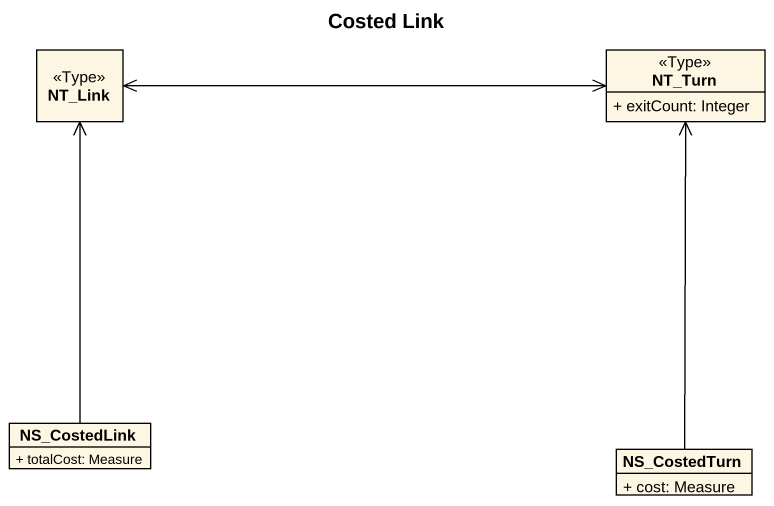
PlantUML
@startuml
title Costed Link
hide circle
hide empty members
skinparam classAttributeIconSize 0
class NT_Link <<Type>>
class NT_Turn <<Type>> {
  + exitCount: Integer
}
class NS_CostedLink {
  + totalCost: Measure
}
class NS_CostedTurn {
  + cost: Measure
}
NT_Link <-- NS_CostedLink
NT_Turn <-left-> NT_Link
NT_Turn <-left-> NT_Link
NT_Turn <-- NS_CostedTurn
@enduml
